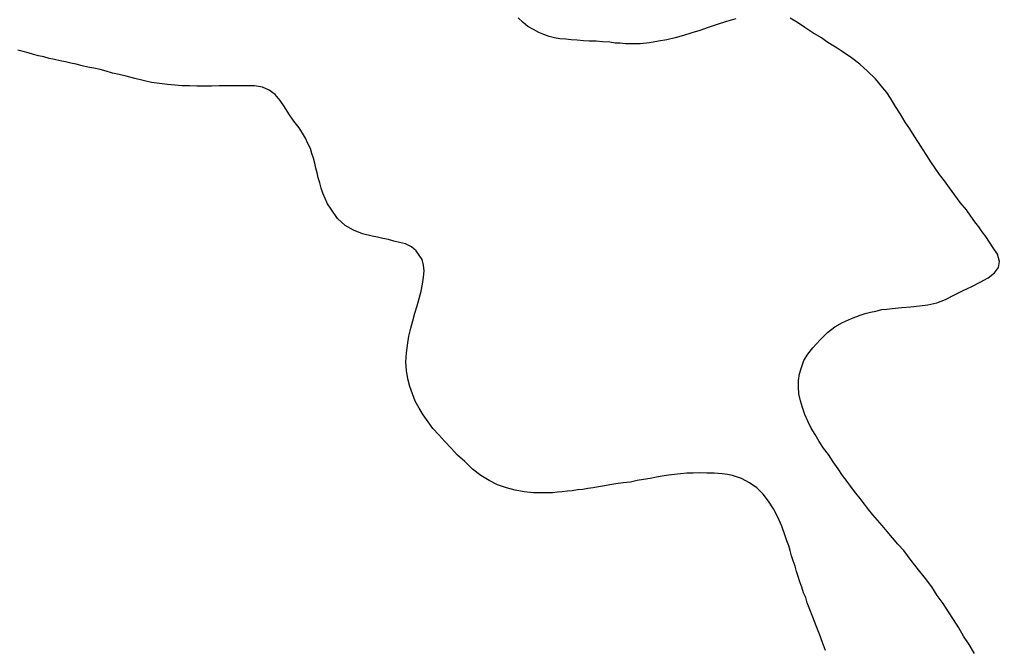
# Model space of a CAD drawing. Header units: inches. Extents: x 401374 to 405300, y 6332180 to 6336621.
# Drawn here: x 403869.3 to 404069.3, y 6334317.9 to 6334446.3 of the extents above; entities that cross this region are included whole.
import ezdxf

# ---------------------------------------------------------------- set-up
doc = ezdxf.new("R2010")
doc.units = ezdxf.units.IN
doc.header["$MEASUREMENT"] = 0

msp = doc.modelspace()

# ---------------------------------------------------------------- linework, layer by layer
for points in [[(404015.5, 6334446.5), (404013.6, 6334445.9), (404011.7, 6334445.3), (404009.9, 6334444.7), (404008.2, 6334444.1), (404006.5, 6334443.6), (404004.8, 6334443.1), (404003.1, 6334442.6), (404001.4, 6334442.2), (403999.7, 6334441.9), (403997.9, 6334441.6), (403996, 6334441.4), (403994, 6334441.4), (403993, 6334441.4), (403991.9, 6334441.5), (403990.9, 6334441.5), (403989.8, 6334441.7), (403988.3, 6334441.8), (403987, 6334441.9), (403985.6, 6334441.9), (403984.4, 6334442), (403983.1, 6334442.1), (403981.9, 6334442.2), (403980.8, 6334442.3), (403979.6, 6334442.4), (403978.5, 6334442.6), (403977.4, 6334442.9), (403976.3, 6334443.3), (403975.3, 6334443.7), (403974.2, 6334444.3), (403973.1, 6334444.9), (403972.1, 6334445.7), (403971.1, 6334446.7)], [(404064.2, 6334316.9), (404063.1, 6334318.7), (404062, 6334320.4), (404061, 6334322.1), (404059.9, 6334323.8), (404058.9, 6334325.4), (404057.8, 6334327.1), (404056.6, 6334328.7), (404055.5, 6334330.5), (404054.2, 6334332.2), (404052.8, 6334334), (404051.3, 6334335.9), (404049.8, 6334337.9), (404048.6, 6334339.2), (404047.5, 6334340.5), (404046.4, 6334341.8), (404045.4, 6334343), (404044.4, 6334344.1), (404043.5, 6334345.2), (404042.6, 6334346.3), (404041.8, 6334347.4), (404040.9, 6334348.5), (404040, 6334349.6), (404039.1, 6334350.8), (404038.2, 6334352), (404037.3, 6334353.2), (404036.4, 6334354.6), (404035.4, 6334356), (404034.4, 6334357.5), (404033.4, 6334358.8), (404032.5, 6334360.2), (404031.7, 6334361.6), (404030.9, 6334362.9), (404030.2, 6334364.3), (404029.6, 6334365.7), (404029.1, 6334367.1), (404028.7, 6334368.5), (404028.4, 6334369.9), (404028.3, 6334371.3), (404028.3, 6334372.6), (404028.5, 6334374), (404028.9, 6334375.3), (404029.4, 6334376.7), (404030.2, 6334378), (404031.2, 6334379.3), (404032.7, 6334380.9), (404034.2, 6334382.4), (404035.7, 6334383.6), (404037.3, 6334384.5), (404039.1, 6334385.3), (404040.9, 6334386), (404041.9, 6334386.3), (404043, 6334386.6), (404044.1, 6334386.8), (404045.3, 6334387.1), (404046.3, 6334387.2), (404047.4, 6334387.3), (404049.4, 6334387.5), (404051.2, 6334387.7), (404053, 6334387.9), (404054.7, 6334388.1), (404056.5, 6334388.5), (404058.3, 6334389.2), (404060.3, 6334390.2), (404061.9, 6334391), (404063.7, 6334391.8), (404065.4, 6334392.7), (404067, 6334393.6), (404068.3, 6334394.6), (404069.1, 6334395.7), (404069.3, 6334396.9), (404068.9, 6334398.4), (404068, 6334399.7), (404067.3, 6334400.9), (404066.5, 6334402), (404065.8, 6334403), (404065.1, 6334404), (404064.3, 6334405), (404063.5, 6334406.2), (404062.6, 6334407.5), (404061.3, 6334409), (404060.2, 6334410.5), (404059.1, 6334412), (404058.1, 6334413.4), (404057.1, 6334414.7), (404056.2, 6334416), (404055.3, 6334417.3), (404054.5, 6334418.6), (404053.6, 6334419.9), (404052.8, 6334421.2), (404051.9, 6334422.6), (404051, 6334424), (404050.1, 6334425.4), (404049.1, 6334427), (404048.1, 6334428.6), (404047.1, 6334430.3), (404046.3, 6334431.4), (404045.5, 6334432.4), (404044, 6334434.2), (404042.4, 6334435.8), (404040.8, 6334437.2), (404039.1, 6334438.5), (404037.2, 6334439.8), (404036.2, 6334440.5), (404035.2, 6334441.1), (404034.1, 6334441.8), (404033, 6334442.6), (404031.2, 6334443.6), (404029.6, 6334444.7), (404028.1, 6334445.7), (404026.6, 6334446.6)], [(404033.8, 6334317.5), (404033.2, 6334319.1), (404032.6, 6334320.8), (404031.9, 6334322.5), (404031.2, 6334324.3), (404030.5, 6334326.2), (404030.1, 6334327.2), (404029.8, 6334328.3), (404029.3, 6334329.3), (404029, 6334330.4), (404028.6, 6334331.5), (404028.2, 6334332.6), (404027.9, 6334333.6), (404027.6, 6334334.7), (404027.2, 6334335.8), (404026.9, 6334336.8), (404026.6, 6334337.9), (404026.3, 6334338.9), (404025.9, 6334339.9), (404025.6, 6334340.9), (404024.9, 6334342.9), (404024.1, 6334344.7), (404023.2, 6334346.4), (404022.2, 6334348), (404021.1, 6334349.4), (404019.8, 6334350.7), (404018.3, 6334351.7), (404016.7, 6334352.6), (404014.8, 6334353.2), (404013.8, 6334353.4), (404012.7, 6334353.6), (404011.1, 6334353.7), (404009.6, 6334353.7), (404008.2, 6334353.8), (404006.8, 6334353.7), (404005.5, 6334353.7), (404004.2, 6334353.6), (404003, 6334353.4), (404001.8, 6334353.3), (404000.5, 6334353.1), (403999.3, 6334352.9), (403998, 6334352.6), (403996.7, 6334352.4), (403995.4, 6334352.2), (403994, 6334351.9), (403992.5, 6334351.7), (403991, 6334351.5), (403989.8, 6334351.3), (403988.7, 6334351.1), (403987.5, 6334350.9), (403986.4, 6334350.7), (403985.3, 6334350.6), (403984.3, 6334350.4), (403983.2, 6334350.3), (403982.1, 6334350.1), (403981.1, 6334350), (403980.1, 6334349.9), (403979.1, 6334349.8), (403978.1, 6334349.7), (403976.1, 6334349.7), (403974.2, 6334349.7), (403972.3, 6334349.9), (403970.5, 6334350.2), (403968.7, 6334350.7), (403966.9, 6334351.3), (403965.2, 6334352.2), (403963.5, 6334353.2), (403961.8, 6334354.5), (403960.2, 6334356.1), (403958.7, 6334357.4), (403957.4, 6334358.8), (403956.1, 6334360.2), (403954.9, 6334361.5), (403953.7, 6334362.8), (403952.7, 6334364.2), (403951.7, 6334365.6), (403950.9, 6334367), (403950.1, 6334368.4), (403949.5, 6334369.9), (403949, 6334371.4), (403948.6, 6334373), (403948.3, 6334374.7), (403948.2, 6334376.4), (403948.3, 6334378.3), (403948.6, 6334380.3), (403948.8, 6334381.7), (403949.2, 6334383.3), (403949.6, 6334384.8), (403950, 6334386.4), (403950.5, 6334387.9), (403950.9, 6334389.4), (403951.3, 6334390.9), (403951.6, 6334392.3), (403951.8, 6334393.7), (403951.9, 6334395), (403951.8, 6334396.2), (403951.5, 6334397.3), (403950.3, 6334399.1), (403949.3, 6334399.9), (403948.1, 6334400.5), (403946.9, 6334400.8), (403945.7, 6334401.1), (403944.6, 6334401.4), (403943.5, 6334401.6), (403942.4, 6334401.9), (403941.3, 6334402.1), (403939.3, 6334402.6), (403937.5, 6334403.3), (403935.8, 6334404.3), (403934.2, 6334405.7), (403932.9, 6334407.6), (403932.2, 6334408.7), (403931.7, 6334409.8), (403931.2, 6334410.9), (403930.9, 6334411.9), (403930.6, 6334413), (403930.3, 6334414), (403930.1, 6334415), (403929.8, 6334416), (403929.6, 6334417), (403929.3, 6334418), (403929, 6334419), (403928.7, 6334420), (403928.2, 6334421), (403927.7, 6334422.1), (403927.1, 6334423.1), (403926.4, 6334424.2), (403925.3, 6334425.6), (403924.3, 6334427.1), (403923.4, 6334428.5), (403922.5, 6334429.8), (403921.5, 6334431), (403920.3, 6334431.9), (403918.9, 6334432.5), (403917.3, 6334432.8), (403915.3, 6334432.8), (403913.5, 6334432.8), (403911.8, 6334432.8), (403910.1, 6334432.8), (403908.5, 6334432.7), (403907, 6334432.7), (403905.5, 6334432.7), (403904, 6334432.8), (403902.5, 6334432.8), (403901, 6334432.9), (403899.5, 6334433.1), (403897.9, 6334433.3), (403896.3, 6334433.5), (403894.6, 6334433.9), (403892.9, 6334434.3), (403891.1, 6334434.8), (403889.7, 6334435.1), (403888.3, 6334435.4), (403887, 6334435.8), (403885.8, 6334436.1), (403884.5, 6334436.4), (403883.3, 6334436.6), (403882.1, 6334436.9), (403880.9, 6334437.2), (403879.8, 6334437.4), (403878.7, 6334437.7), (403877.6, 6334437.9), (403876.5, 6334438.2), (403875.4, 6334438.4), (403874.3, 6334438.7), (403873.2, 6334438.9), (403872.2, 6334439.2), (403871.1, 6334439.5), (403870.1, 6334439.8), (403869, 6334440.1)]]:
    msp.add_lwpolyline(points)

doc.saveas('drawing.dxf')
